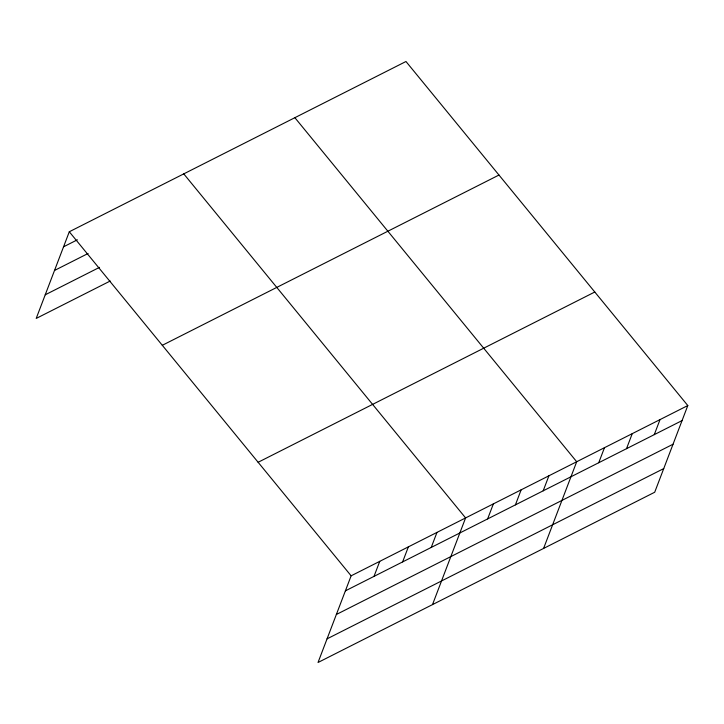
<?xml version="1.0" encoding="UTF-8"?>
<svg xmlns="http://www.w3.org/2000/svg" width="724" height="724" viewBox="0 0 724 724"><rect width="100%" height="100%" fill="white"/><g stroke="black" fill="none" stroke-linecap="round" stroke-linejoin="round"><path stroke-width="1.09" d="M687.8 405.558L351.131 575.815L318.026 662.496L654.704 492.239L687.8 405.558L405.974 61.504L69.296 231.761L36.2 318.442L110.211 281.021M374 576.385L379.747 561.344M402.616 561.914L408.363 546.873M431.233 547.434L436.979 532.402M432.5 604.603L465.595 517.922L183.769 173.878M487.632 518.918L493.37 503.877M515.407 504.872L521.144 489.831M543.181 490.827L548.919 475.786M543.597 548.421L576.702 461.74L294.867 117.686M598.73 462.736L604.477 447.694M626.504 448.69L632.251 433.649M654.279 434.635L660.026 419.603M63.558 246.803L77.368 239.816M54.526 270.45L88.084 253.481M45.232 294.804L99.505 267.355M162.303 345.303L498.972 175.036M258.124 462.283L594.793 292.016M345.384 590.856L682.053 420.59M336.352 614.495L673.03 444.237M327.058 638.858L663.727 468.591M69.296 231.761L351.131 575.815"/></g></svg>
